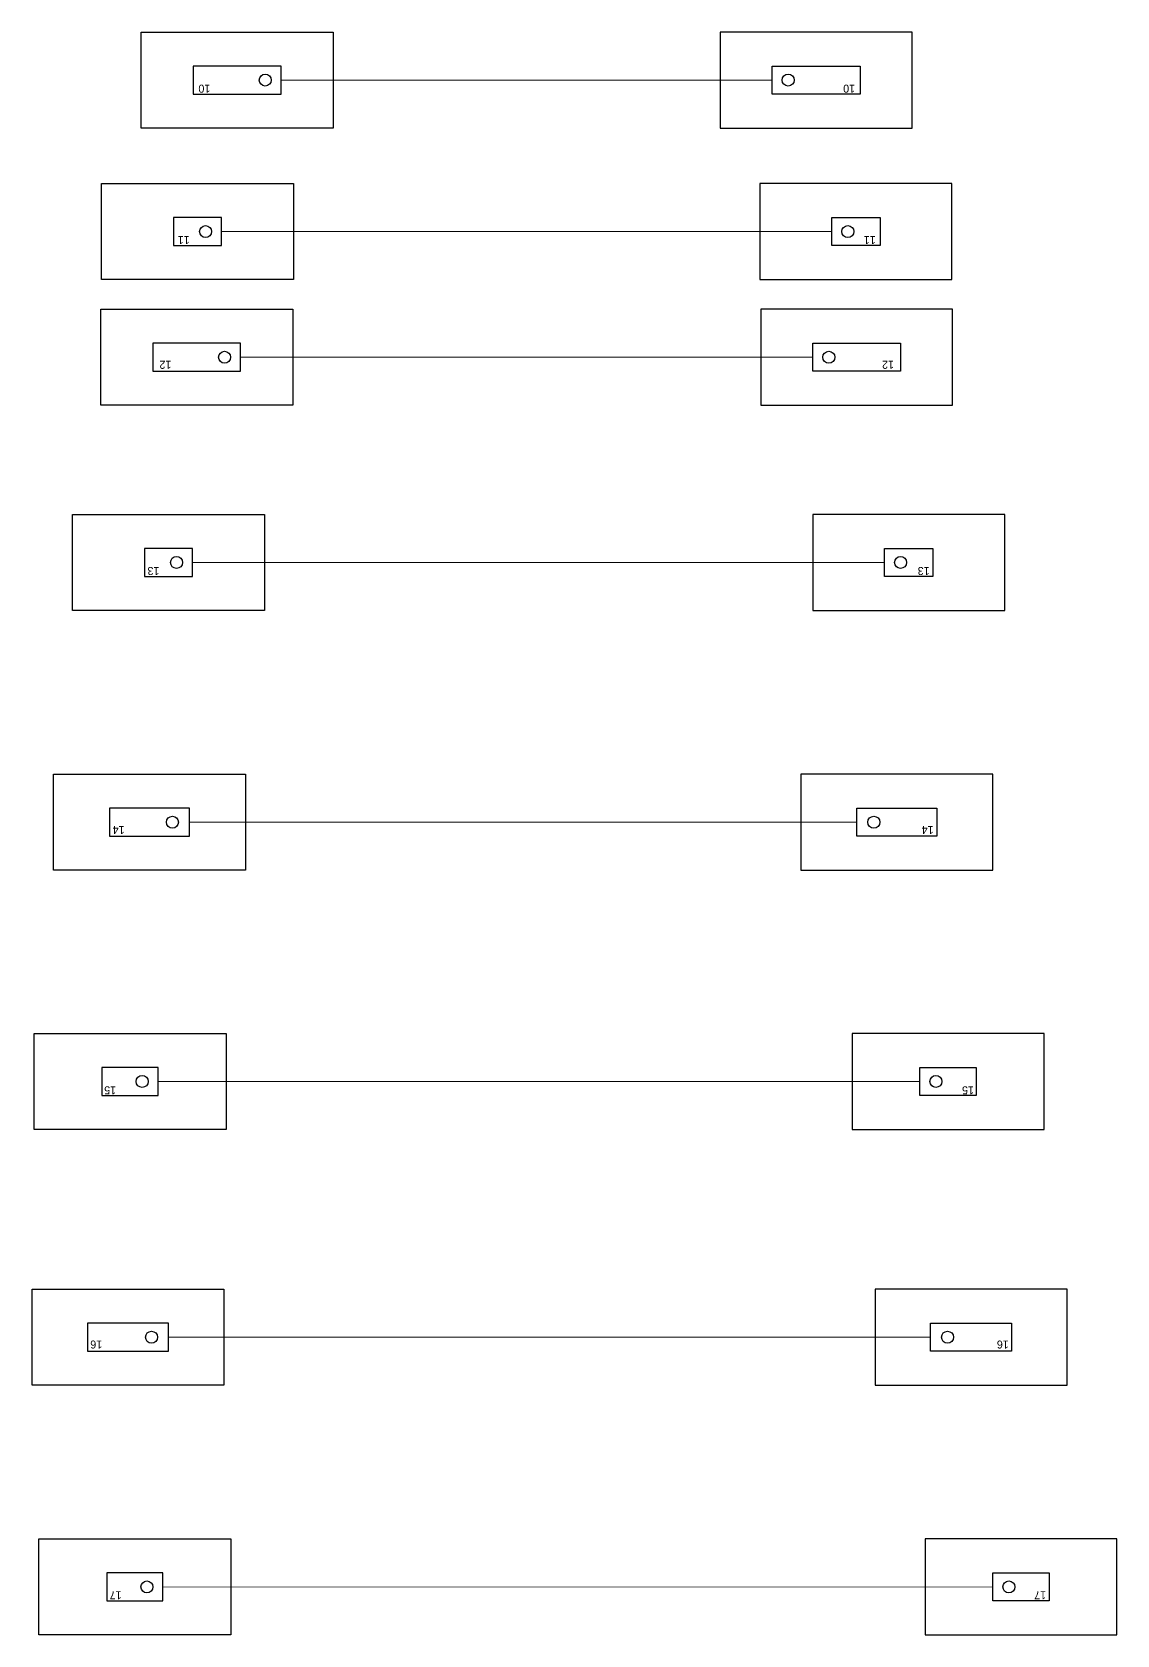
# Model space of a CAD drawing. Header units: inches. Extents: x -1211 to 852, y -6208 to -4135.
# Drawn here: x 463.3 to 734.5, y -4984.7 to -4584 of the extents above; entities that cross this region are included whole.
import ezdxf

# ---------------------------------------------------------------- set-up
doc = ezdxf.new("R2010")
doc.units = ezdxf.units.IN
doc.header["$LTSCALE"] = 0.2
doc.header["$MEASUREMENT"] = 0
doc.header["$PDMODE"] = 1
doc.header["$PDSIZE"] = -2
doc.layers.add('Anchoring', color=1, linetype='Continuous')
doc.layers.add('Annotation', color=7, linetype='Continuous', lineweight=9)
doc.layers.add('Whippit', color=1, linetype='Continuous', lineweight=5)

msp = doc.modelspace()

# ---------------------------------------------------------------- linework, layer by layer
at = {"layer": 'Anchoring'}
for points in [[(490.57, -4608.05), (490.57, -4584.05), (538.57, -4584.05), (538.57, -4608.05)], [(683.34, -4608.05), (683.34, -4584.05), (635.34, -4584.05), (635.34, -4608.05)], [(503.54, -4599.55), (525.59, -4599.55), (525.59, -4592.55), (503.54, -4592.55)], [(670.36, -4599.55), (648.32, -4599.55), (648.32, -4592.55), (670.36, -4592.55)], [(480.64, -4645.92), (480.64, -4621.92), (528.64, -4621.92), (528.64, -4645.92)], [(693.27, -4645.92), (693.27, -4621.92), (645.27, -4621.92), (645.27, -4645.92)], [(498.62, -4637.42), (510.66, -4637.42), (510.66, -4630.42), (498.62, -4630.42)], [(675.29, -4637.42), (663.25, -4637.42), (663.25, -4630.42), (675.29, -4630.42)], [(480.46, -4677.33), (480.46, -4653.33), (528.46, -4653.33), (528.46, -4677.33)], [(693.45, -4677.33), (693.45, -4653.33), (645.45, -4653.33), (645.45, -4677.33)], [(493.49, -4668.83), (515.42, -4668.83), (515.42, -4661.83), (493.49, -4661.83)], [(680.41, -4668.83), (658.49, -4668.83), (658.49, -4661.83), (680.41, -4661.83)], [(473.38, -4728.61), (473.38, -4704.61), (521.38, -4704.61), (521.38, -4728.61)], [(706.47, -4728.61), (706.47, -4704.61), (658.47, -4704.61), (658.47, -4728.61)], [(491.36, -4720.11), (503.4, -4720.11), (503.4, -4713.11), (491.36, -4713.11)], [(688.48, -4720.11), (676.45, -4720.11), (676.45, -4713.11), (688.48, -4713.11)], [(468.63, -4793.54), (468.63, -4769.54), (516.63, -4769.54), (516.63, -4793.54)], [(703.48, -4793.54), (703.48, -4769.54), (655.48, -4769.54), (655.48, -4793.54)], [(482.62, -4785.04), (502.63, -4785.04), (502.63, -4778.04), (482.62, -4778.04)], [(689.49, -4785.04), (669.48, -4785.04), (669.48, -4778.04), (689.49, -4778.04)], [(463.78, -4858.34), (463.78, -4834.34), (511.78, -4834.34), (511.78, -4858.34)], [(716.3, -4858.34), (716.3, -4834.34), (668.3, -4834.34), (668.3, -4858.34)], [(480.75, -4849.84), (494.8, -4849.84), (494.8, -4842.84), (480.75, -4842.84)], [(699.32, -4849.84), (685.28, -4849.84), (685.28, -4842.84), (699.32, -4842.84)], [(463.26, -4922.26), (463.26, -4898.26), (511.26, -4898.26), (511.26, -4922.26)], [(722.05, -4922.26), (722.05, -4898.26), (674.05, -4898.26), (674.05, -4922.26)], [(477.14, -4913.76), (497.39, -4913.76), (497.39, -4906.76), (477.14, -4906.76)], [(708.18, -4913.76), (687.93, -4913.76), (687.93, -4906.76), (708.18, -4906.76)], [(464.98, -4984.68), (464.98, -4960.68), (512.98, -4960.68), (512.98, -4984.68)], [(734.54, -4984.68), (734.54, -4960.68), (686.54, -4960.68), (686.54, -4984.68)], [(481.96, -4976.18), (496, -4976.18), (496, -4969.18), (481.96, -4969.18)], [(717.56, -4976.18), (703.52, -4976.18), (703.52, -4969.18), (717.56, -4969.18)]]:
    msp.add_lwpolyline(points, close=True, dxfattribs=at)
for centre in [(521.59, -4596.05), (652.32, -4596.05), (506.66, -4633.92), (667.25, -4633.92), (511.42, -4665.33), (662.49, -4665.33), (499.4, -4716.61), (680.45, -4716.61), (498.36, -4781.54), (673.75, -4781.54), (490.8, -4846.34), (689.28, -4846.34), (493.14, -4910.26), (692.18, -4910.26), (492, -4972.68), (707.52, -4972.68)]:
    msp.add_circle(centre, 1.5, dxfattribs=at)
for p in [(514.57, -4596.05), (659.34, -4596.05), (504.64, -4633.92), (669.27, -4633.92), (504.46, -4665.33), (669.45, -4665.33), (497.38, -4716.61), (682.47, -4716.61), (492.63, -4781.54), (679.48, -4781.54), (487.78, -4846.34), (692.3, -4846.34), (487.26, -4910.26), (698.05, -4910.26), (488.98, -4972.68), (710.54, -4972.68)]:
    msp.add_point(p, dxfattribs=at)
at = {"layer": 'Whippit'}
for p, q in [((525.59, -4596.05), (648.32, -4596.05)), ((663.25, -4633.92), (510.66, -4633.92)), ((658.49, -4665.33), (515.42, -4665.33)), ((503.4, -4716.61), (676.45, -4716.61)), ((502.63, -4781.54), (669.48, -4781.54)), ((494.8, -4846.34), (685.28, -4846.34)), ((687.93, -4910.26), (497.39, -4910.26)), ((703.52, -4972.7), (496, -4972.68))]:
    msp.add_line(p, q, dxfattribs=at)

# ---------------------------------------------------------------- texts
at = {"layer": 'Annotation', "char_height": 2, "rotation": 180}
for s, insert, attachment_point in [('10', (504.86, -4599.19), 3), ('10', (669.05, -4599.19), 1), ('11', (499.69, -4637.02), 3), ('11', (674.22, -4637.02), 1), ('12', (495.12, -4668.22), 3), ('12', (678.78, -4668.22), 1), ('13', (492.14, -4719.76), 3), ('13', (687.7, -4719.76), 1), ('14', (483.43, -4784.49), 3), ('14', (688.68, -4784.49), 1), ('15', (481.31, -4849.56), 3), ('15', (698.77, -4849.56), 1), ('16', (477.83, -4913.09), 3), ('16', (707.49, -4913.09), 1), ('17', (482.68, -4975.75), 3), ('17', (716.84, -4975.75), 1)]:
    msp.add_mtext_dynamic_manual_height_columns(s, width=4, gutter_width=1, heights=[0], dxfattribs=dict(at, insert=insert, attachment_point=attachment_point))

doc.saveas('drawing.dxf')
